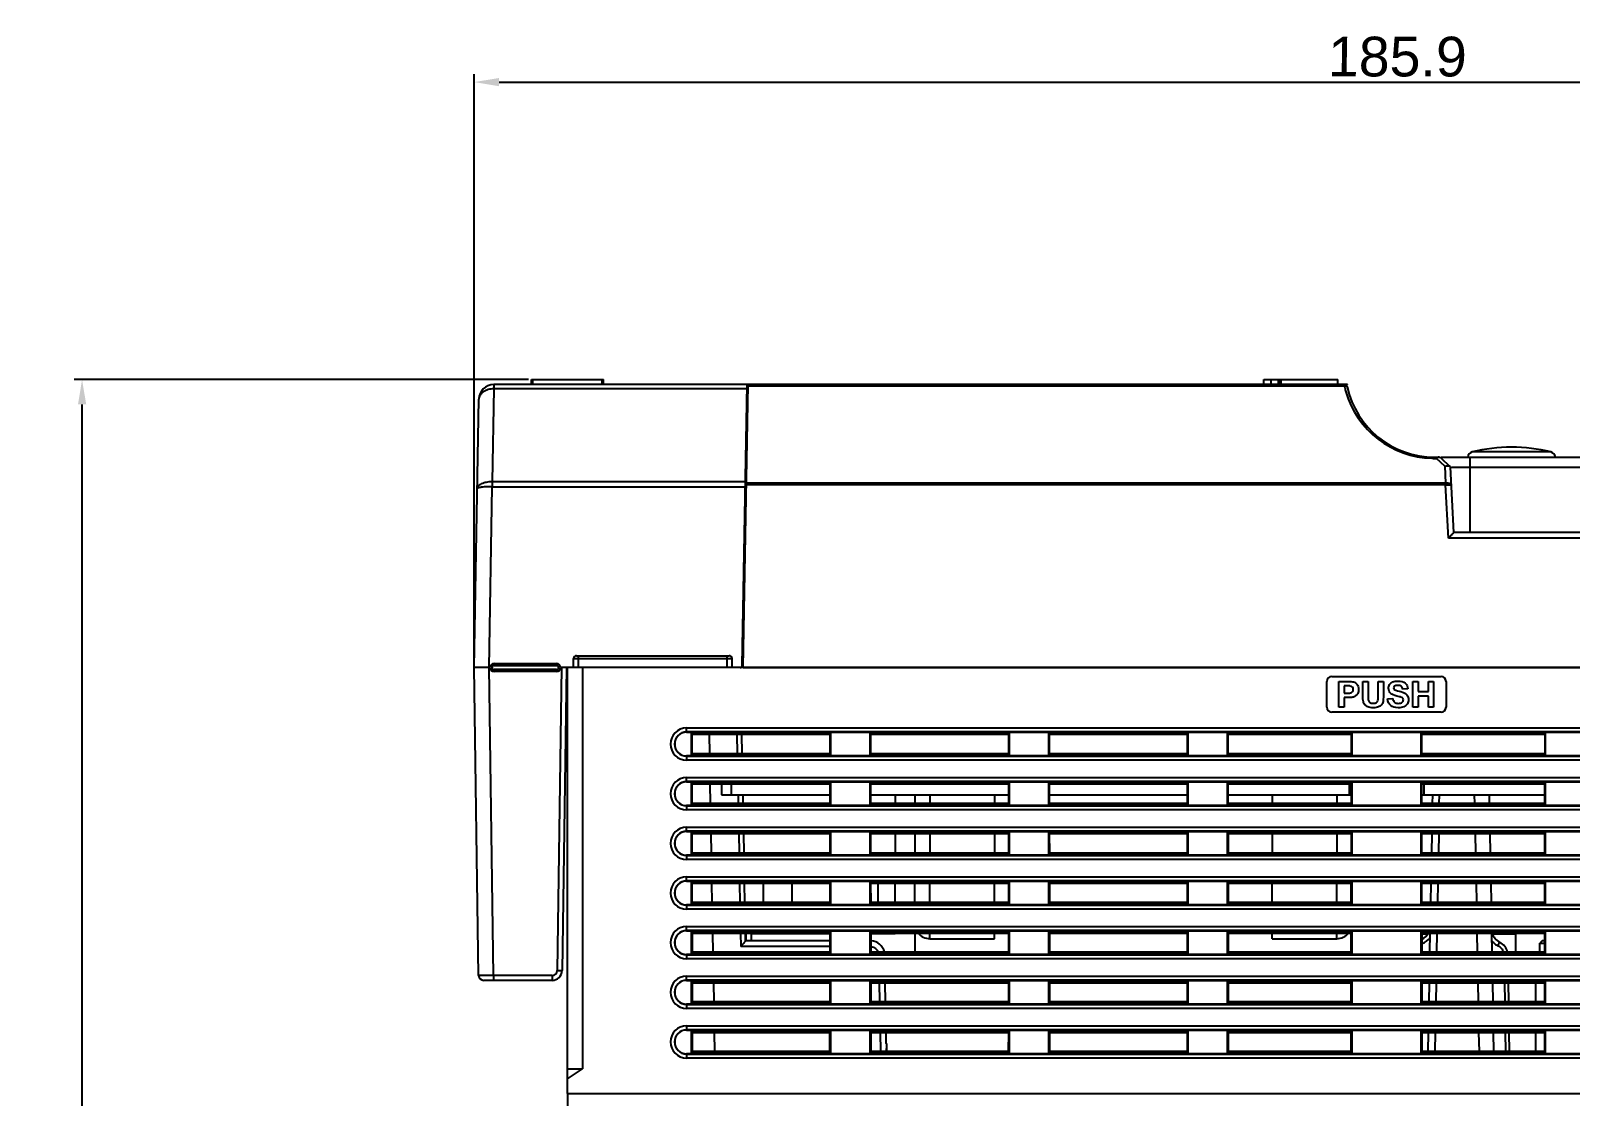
# Model space of a CAD drawing. Header units: millimetres. Extents: x 509 to 5579, y -1329 to 587.
# Drawn here: x 2182.7 to 2337.7, y -1101.2 to -993.9 of the extents above; entities that cross this region are included whole.
import ezdxf

# ---------------------------------------------------------------- set-up
doc = ezdxf.new("R2010")
doc.units = ezdxf.units.MM
doc.header["$PDMODE"] = 3
doc.header["$PDSIZE"] = 1
doc.layers.get('0').update_dxf_attribs({"linetype": 'CONTINUOUS'})
doc.layers.get('Defpoints').update_dxf_attribs({"linetype": 'CONTINUOUS'})
doc.layers.add('Dim', color=1, linetype='CONTINUOUS')
doc.styles.add('OMI-1', font='arial.ttf', dxfattribs={"oblique": 1})
doc.dimstyles.new('1', dxfattribs={"dimtxt": 4, "dimasz": 2.5, "dimexe": 0.8, "dimexo": 0.3, "dimgap": 0.5, "dimtad": 1, "dimtoh": 1, "dimdec": 1, "dimzin": 0, "dimdsep": 46, "dimtxsty": 'OMI-1', "dimcen": 0, "dimclrd": 256, "dimclre": 256, "dimclrt": 256, "dimadec": 0, "dimazin": 0, "dimtfac": 0.8, "dimtdec": 1, "dimtix": 1, "dimtmove": 0, "dimatfit": 3, "dimfxl": 1, "dimtolj": 1, "dimtzin": 0, "dimarcsym": 0})

# ---------------------------------------------------------------- blocks, each defined once
blk = doc.blocks.new('*D4324')
at = {"layer": 'Defpoints', "color": 0}
for p in [(2413.27, -999.07), (2227.34, -1058.04), (2413.27, -1061.28)]:
    blk.add_point(p, dxfattribs=at)
at = {"layer": 'Dim', "lineweight": -2}
for p, q in [((2227.34, -1057.74), (2227.34, -998.27)), ((2413.27, -1060.98), (2413.27, -998.27)), ((2229.84, -999.07), (2410.77, -999.07))]:
    blk.add_line(p, q, dxfattribs=at)
at = {"layer": 'Dim'}
for points in [[(2229.84, -998.66), (2229.84, -999.49), (2227.34, -999.07)], [(2410.77, -999.49), (2410.77, -998.66), (2413.27, -999.07)]]:
    blk.add_solid(points, dxfattribs=at)
at = {"layer": 'Dim', "insert": (2320.3, -996.53), "char_height": 4, "attachment_point": 5, "style": 'OMI-1'}
blk.add_mtext('\\A1;185.9', dxfattribs=at)
blk = doc.blocks.new('*D4325')
at = {"layer": 'Defpoints', "color": 0}
for p in [(2187.84, -1029.04), (2233.12, -1029.04), (2191.83, -1189.64)]:
    blk.add_point(p, dxfattribs=at)
at = {"layer": 'Dim', "lineweight": -2}
for p, q in [((2232.82, -1029.04), (2187.04, -1029.04)), ((2187.84, -1187.14), (2187.84, -1031.54)), ((2191.53, -1189.64), (2187.04, -1189.64))]:
    blk.add_line(p, q, dxfattribs=at)
at = {"layer": 'Dim'}
for points in [[(2188.26, -1031.54), (2187.43, -1031.54), (2187.84, -1029.04)], [(2187.43, -1187.14), (2188.26, -1187.14), (2187.84, -1189.64)]]:
    blk.add_solid(points, dxfattribs=at)
at = {"layer": 'Dim', "insert": (2185.3, -1109.34), "char_height": 4, "attachment_point": 5, "rotation": 90, "style": 'OMI-1'}
blk.add_mtext('\\A1;160.6', dxfattribs=at)

msp = doc.modelspace()

# ---------------------------------------------------------------- linework, layer by layer
at = {"color": 7, "linetype": 'Continuous'}
for p, q in [((2254.833, -1029.538), (2229.307, -1029.538)), ((2233.116, -1029.538), (2233.124, -1029.038)), ((2233.124, -1029.038), (2240.351, -1029.038)), ((2233.235, -1029.538), (2233.244, -1029.038)), ((2240.235, -1029.538), (2240.226, -1029.038)), ((2240.359, -1029.538), (2240.351, -1029.038)), ((2254.324, -1029.538), (2254.324, -1029.488)), ((2254.324, -1029.488), (2315.324, -1029.488)), ((2254.339, -1057.841), (2254.833, -1029.538)), ((2254.435, -1058.038), (2254.933, -1029.538)), ((2254.833, -1029.538), (2254.933, -1029.538)), ((2254.933, -1029.538), (2314.991, -1029.538)), ((2306.892, -1029.488), (2306.892, -1029.038)), ((2306.892, -1029.038), (2314.34, -1029.038)), ((2307.63, -1029.488), (2307.63, -1029.038)), ((2308.369, -1029.488), (2308.369, -1029.038)), ((2308.486, -1029.488), (2308.486, -1029.038)), ((2308.621, -1029.488), (2308.621, -1029.038)), ((2311.824, -1029.538), (2311.824, -1029.488)), ((2314.34, -1029.488), (2314.34, -1029.038)), ((2314.991, -1029.538), (2314.991, -1029.666)), ((2314.991, -1029.538), (2315.324, -1029.538)), ((2315.324, -1029.538), (2315.324, -1029.488)), ((2227.335, -1058.038), (2227.807, -1031.011)), ((2229.31, -1029.964), (2229.147, -1039.303)), ((2254.825, -1029.964), (2229.31, -1029.964)), ((2254.93, -1029.666), (2314.991, -1029.666)), ((2254.832, -1035.302), (2254.732, -1035.302)), ((2254.833, -1035.238), (2254.733, -1035.238)), ((2324.073, -1036.838), (2324.073, -1036.966)), ((2324.073, -1036.838), (2324.637, -1036.838)), ((2324.073, -1036.966), (2324.263, -1036.966)), ((2325.103, -1037.763), (2324.263, -1036.966)), ((2324.637, -1036.838), (2325.689, -1037.836)), ((2327.635, -1036.838), (2327.635, -1044.438)), ((2335.799, -1036.323), (2327.871, -1036.323)), ((2325.103, -1037.763), (2325.192, -1039.467)), ((2326.035, -1044.438), (2325.689, -1037.836)), ((2228.834, -1058.038), (2229.152, -1039.824)), ((2229.147, -1039.303), (2254.662, -1039.303)), ((2229.147, -1039.303), (2229.152, -1039.824)), ((2229.152, -1039.824), (2254.653, -1039.824)), ((2254.75, -1039.993), (2254.653, -1039.993)), ((2325.184, -1039.624), (2254.757, -1039.624)), ((2325.192, -1039.467), (2254.759, -1039.467)), ((2325.466, -1045.006), (2325.184, -1039.624)), ((2254.722, -1041.609), (2254.622, -1041.609)), ((2237.335, -1058.038), (2237.351, -1057.132)), ((2237.351, -1057.132), (2253.319, -1057.132)), ((2237.651, -1056.838), (2253.019, -1056.838)), ((2237.835, -1058.038), (2237.835, -1056.838)), ((2252.835, -1058.038), (2252.835, -1056.838)), ((2253.335, -1058.038), (2253.319, -1057.132)), ((2227.789, -1089.046), (2227.335, -1058.038)), ((2228.935, -1058.038), (2228.834, -1058.038)), ((2229.289, -1089.046), (2228.835, -1058.038)), ((2229.335, -1057.838), (2229.335, -1057.638)), ((2229.335, -1057.638), (2235.635, -1057.638)), ((2229.335, -1057.838), (2235.635, -1057.838)), ((2229.335, -1058.238), (2229.335, -1058.438)), ((2235.635, -1058.238), (2229.335, -1058.238)), ((2235.635, -1058.438), (2229.335, -1058.438)), ((2235.635, -1057.838), (2235.635, -1057.638)), ((2235.635, -1058.238), (2235.635, -1058.438)), ((2236.135, -1058.038), (2235.69, -1088.555)), ((2254.139, -1058.038), (2236.035, -1058.038)), ((2236.635, -1058.038), (2236.19, -1088.555)), ((2236.735, -1100.938), (2236.735, -1058.038)), ((2238.235, -1058.038), (2238.235, -1098.438)), ((2313.735, -1058.938), (2324.735, -1058.938)), ((2313.235, -1062.038), (2313.235, -1059.438)), ((2314.435, -1062.038), (2314.435, -1059.438)), ((2314.435, -1059.438), (2315.278, -1059.438)), ((2314.96, -1059.877), (2314.96, -1060.615)), ((2315.214, -1059.877), (2314.96, -1059.877)), ((2314.96, -1060.615), (2315.247, -1060.615)), ((2316.854, -1060.824), (2316.854, -1059.438)), ((2316.854, -1059.438), (2317.379, -1059.438)), ((2317.379, -1059.438), (2317.379, -1060.846)), ((2318.403, -1060.876), (2318.403, -1059.438)), ((2318.403, -1059.438), (2318.927, -1059.438)), ((2318.927, -1059.438), (2318.927, -1060.803)), ((2321.387, -1060.181), (2320.862, -1060.204)), ((2321.905, -1062.038), (2321.905, -1059.438)), ((2321.905, -1059.438), (2322.43, -1059.438)), ((2322.43, -1059.438), (2322.43, -1060.461)), ((2322.43, -1060.461), (2323.459, -1060.461)), ((2323.459, -1060.461), (2323.459, -1059.438)), ((2323.459, -1059.438), (2323.984, -1059.438)), ((2323.984, -1059.438), (2323.984, -1062.038)), ((2325.235, -1059.438), (2325.235, -1062.038)), ((2314.96, -1062.038), (2314.435, -1062.038)), ((2314.96, -1061.057), (2314.96, -1062.038)), ((2315.302, -1061.057), (2314.96, -1061.057)), ((2319.348, -1061.192), (2319.859, -1061.142)), ((2322.43, -1062.038), (2321.905, -1062.038)), ((2322.43, -1060.901), (2322.43, -1062.038)), ((2323.459, -1060.901), (2322.43, -1060.901)), ((2323.459, -1062.038), (2323.459, -1060.901)), ((2323.984, -1062.038), (2323.459, -1062.038)), ((2324.735, -1062.538), (2313.735, -1062.538)), ((2248.735, -1064.538), (2248.735, -1064.116)), ((2249.235, -1066.788), (2249.235, -1064.688)), ((2249.297, -1064.749), (2249.235, -1064.688)), ((2249.235, -1064.688), (2263.235, -1064.688)), ((2249.299, -1066.724), (2249.297, -1064.749)), ((2249.297, -1064.749), (2263.173, -1064.749)), ((2251.064, -1066.724), (2251.029, -1064.749)), ((2253.811, -1064.749), (2253.846, -1066.724)), ((2254.346, -1066.724), (2254.311, -1064.749)), ((2263.173, -1064.749), (2263.172, -1066.724)), ((2263.173, -1064.749), (2263.235, -1064.688)), ((2263.235, -1064.688), (2263.235, -1066.788)), ((2267.235, -1066.788), (2267.235, -1064.688)), ((2267.297, -1064.749), (2267.235, -1064.688)), ((2267.235, -1064.688), (2281.235, -1064.688)), ((2267.299, -1066.724), (2267.297, -1064.749)), ((2267.297, -1064.749), (2281.173, -1064.749)), ((2281.173, -1064.749), (2281.172, -1066.724)), ((2281.173, -1064.749), (2281.235, -1064.688)), ((2281.235, -1064.688), (2281.235, -1066.788)), ((2285.235, -1066.788), (2285.235, -1064.688)), ((2285.297, -1064.749), (2285.235, -1064.688)), ((2285.235, -1064.688), (2299.235, -1064.688)), ((2285.299, -1066.724), (2285.297, -1064.749)), ((2285.297, -1064.749), (2299.173, -1064.749)), ((2299.173, -1064.749), (2299.172, -1066.724)), ((2299.173, -1064.749), (2299.235, -1064.688)), ((2299.235, -1064.688), (2299.235, -1066.788)), ((2303.235, -1066.788), (2303.235, -1064.688)), ((2303.297, -1064.749), (2303.235, -1064.688)), ((2303.235, -1064.688), (2315.735, -1064.688)), ((2303.299, -1066.724), (2303.297, -1064.749)), ((2303.297, -1064.749), (2315.673, -1064.749)), ((2315.673, -1064.749), (2315.672, -1066.724)), ((2315.673, -1064.749), (2315.735, -1064.688)), ((2315.735, -1064.688), (2315.735, -1066.788)), ((2322.735, -1066.788), (2322.735, -1064.688)), ((2322.735, -1064.688), (2335.235, -1064.688)), ((2322.797, -1064.749), (2322.735, -1064.688)), ((2322.799, -1066.724), (2322.797, -1064.749)), ((2322.797, -1064.749), (2335.173, -1064.749)), ((2335.173, -1064.749), (2335.172, -1066.724)), ((2335.173, -1064.749), (2335.235, -1064.688)), ((2335.235, -1064.688), (2335.235, -1066.788)), ((2249.299, -1066.724), (2249.235, -1066.788)), ((2263.235, -1066.788), (2249.235, -1066.788)), ((2263.172, -1066.724), (2249.299, -1066.724)), ((2263.172, -1066.724), (2263.235, -1066.788)), ((2267.299, -1066.724), (2267.235, -1066.788)), ((2281.235, -1066.788), (2267.235, -1066.788)), ((2281.172, -1066.724), (2267.299, -1066.724)), ((2281.172, -1066.724), (2281.235, -1066.788)), ((2285.299, -1066.724), (2285.235, -1066.788)), ((2299.235, -1066.788), (2285.235, -1066.788)), ((2299.172, -1066.724), (2285.299, -1066.724)), ((2299.172, -1066.724), (2299.235, -1066.788)), ((2303.299, -1066.724), (2303.235, -1066.788)), ((2315.735, -1066.788), (2303.235, -1066.788)), ((2315.672, -1066.724), (2303.299, -1066.724)), ((2315.672, -1066.724), (2315.735, -1066.788)), ((2322.799, -1066.724), (2322.735, -1066.788)), ((2335.235, -1066.788), (2322.735, -1066.788)), ((2335.172, -1066.724), (2322.799, -1066.724)), ((2335.172, -1066.724), (2335.235, -1066.788)), ((2248.735, -1066.938), (2248.735, -1067.359)), ((2248.735, -1069.538), (2248.735, -1069.116)), ((2249.235, -1071.788), (2249.235, -1069.688)), ((2249.301, -1069.754), (2249.235, -1069.688)), ((2249.235, -1069.688), (2263.235, -1069.688)), ((2249.303, -1071.72), (2249.301, -1069.754)), ((2249.301, -1069.754), (2263.169, -1069.754)), ((2251.151, -1071.72), (2251.117, -1069.754)), ((2252.235, -1069.754), (2252.235, -1070.838)), ((2253.235, -1069.754), (2253.235, -1070.838)), ((2263.169, -1069.754), (2263.167, -1071.72)), ((2263.169, -1069.754), (2263.235, -1069.688)), ((2263.235, -1069.688), (2263.235, -1071.788)), ((2267.235, -1071.788), (2267.235, -1069.688)), ((2267.301, -1069.754), (2267.235, -1069.688)), ((2267.235, -1069.688), (2281.235, -1069.688)), ((2267.303, -1071.72), (2267.301, -1069.754)), ((2267.301, -1069.754), (2281.169, -1069.754)), ((2281.169, -1069.754), (2281.167, -1071.72)), ((2281.169, -1069.754), (2281.235, -1069.688)), ((2281.235, -1069.688), (2281.235, -1071.788)), ((2285.235, -1071.788), (2285.235, -1069.688)), ((2285.301, -1069.754), (2285.235, -1069.688)), ((2285.235, -1069.688), (2299.235, -1069.688)), ((2285.303, -1071.72), (2285.301, -1069.754)), ((2285.301, -1069.754), (2299.169, -1069.754)), ((2299.169, -1069.754), (2299.167, -1071.72)), ((2299.169, -1069.754), (2299.235, -1069.688)), ((2299.235, -1069.688), (2299.235, -1071.788)), ((2303.235, -1071.788), (2303.235, -1069.688)), ((2303.301, -1069.754), (2303.235, -1069.688)), ((2303.235, -1069.688), (2315.735, -1069.688)), ((2303.303, -1071.72), (2303.301, -1069.754)), ((2303.301, -1069.754), (2315.669, -1069.754)), ((2315.485, -1069.754), (2315.485, -1070.838)), ((2315.669, -1069.754), (2315.667, -1071.72)), ((2315.669, -1069.754), (2315.735, -1069.688)), ((2315.735, -1069.688), (2315.735, -1071.788)), ((2322.735, -1071.788), (2322.735, -1069.688)), ((2322.735, -1069.688), (2335.235, -1069.688)), ((2322.801, -1069.754), (2322.735, -1069.688)), ((2322.803, -1071.72), (2322.801, -1069.754)), ((2322.801, -1069.754), (2335.169, -1069.754)), ((2322.985, -1069.754), (2322.985, -1070.838)), ((2335.169, -1069.754), (2335.167, -1071.72)), ((2335.169, -1069.754), (2335.235, -1069.688)), ((2335.235, -1069.688), (2335.235, -1071.788)), ((2252.235, -1070.838), (2263.168, -1070.838)), ((2253.918, -1070.838), (2253.933, -1071.72)), ((2254.433, -1071.72), (2254.417, -1070.838)), ((2267.302, -1070.838), (2281.168, -1070.838)), ((2269.735, -1070.838), (2269.735, -1071.72)), ((2271.735, -1070.838), (2271.735, -1071.72)), ((2273.235, -1070.838), (2273.235, -1071.72)), ((2279.735, -1070.838), (2279.735, -1071.72)), ((2285.302, -1070.838), (2299.168, -1070.838)), ((2303.302, -1070.838), (2315.668, -1070.838)), ((2307.735, -1070.838), (2307.735, -1071.72)), ((2314.235, -1070.838), (2314.235, -1071.72)), ((2322.802, -1070.838), (2335.168, -1070.838)), ((2323.876, -1071.72), (2323.892, -1070.838)), ((2324.551, -1071.72), (2324.567, -1070.838)), ((2328.119, -1071.72), (2328.103, -1070.838)), ((2329.579, -1070.838), (2329.594, -1071.72)), ((2248.735, -1071.938), (2248.735, -1072.359)), ((2249.303, -1071.72), (2249.235, -1071.788)), ((2263.235, -1071.788), (2249.235, -1071.788)), ((2263.167, -1071.72), (2249.303, -1071.72)), ((2263.167, -1071.72), (2263.235, -1071.788)), ((2267.303, -1071.72), (2267.235, -1071.788)), ((2281.235, -1071.788), (2267.235, -1071.788)), ((2281.167, -1071.72), (2267.303, -1071.72)), ((2281.167, -1071.72), (2281.235, -1071.788)), ((2285.303, -1071.72), (2285.235, -1071.788)), ((2299.235, -1071.788), (2285.235, -1071.788)), ((2299.167, -1071.72), (2285.303, -1071.72)), ((2299.167, -1071.72), (2299.235, -1071.788)), ((2303.303, -1071.72), (2303.235, -1071.788)), ((2315.735, -1071.788), (2303.235, -1071.788)), ((2315.667, -1071.72), (2303.303, -1071.72)), ((2315.667, -1071.72), (2315.735, -1071.788)), ((2322.803, -1071.72), (2322.735, -1071.788)), ((2335.235, -1071.788), (2322.735, -1071.788)), ((2335.167, -1071.72), (2322.803, -1071.72)), ((2335.167, -1071.72), (2335.235, -1071.788)), ((2248.735, -1074.538), (2248.735, -1074.116)), ((2249.235, -1076.788), (2249.235, -1074.688)), ((2249.306, -1074.758), (2249.235, -1074.688)), ((2249.235, -1074.688), (2263.235, -1074.688)), ((2249.308, -1076.715), (2249.306, -1074.758)), ((2249.306, -1074.758), (2263.164, -1074.758)), ((2251.238, -1076.715), (2251.204, -1074.758)), ((2253.986, -1074.758), (2254.02, -1076.715)), ((2254.52, -1076.715), (2254.486, -1074.758)), ((2263.164, -1074.758), (2263.163, -1076.715)), ((2263.164, -1074.758), (2263.235, -1074.688)), ((2263.235, -1074.688), (2263.235, -1076.788)), ((2267.235, -1076.788), (2267.235, -1074.688)), ((2267.306, -1074.758), (2267.235, -1074.688)), ((2267.235, -1074.688), (2281.235, -1074.688)), ((2267.308, -1076.715), (2267.306, -1074.758)), ((2267.306, -1074.758), (2281.164, -1074.758)), ((2269.735, -1074.758), (2269.735, -1076.715)), ((2271.735, -1074.758), (2271.735, -1076.715)), ((2273.235, -1074.758), (2273.235, -1076.715)), ((2279.735, -1074.758), (2279.735, -1076.715)), ((2281.164, -1074.758), (2281.163, -1076.715)), ((2281.164, -1074.758), (2281.235, -1074.688)), ((2281.235, -1074.688), (2281.235, -1076.788)), ((2285.235, -1076.788), (2285.235, -1074.688)), ((2285.306, -1074.758), (2285.235, -1074.688)), ((2285.235, -1074.688), (2299.235, -1074.688)), ((2285.308, -1076.715), (2285.306, -1074.758)), ((2285.306, -1074.758), (2299.164, -1074.758)), ((2299.164, -1074.758), (2299.163, -1076.715)), ((2299.164, -1074.758), (2299.235, -1074.688)), ((2299.235, -1074.688), (2299.235, -1076.788)), ((2303.235, -1076.788), (2303.235, -1074.688)), ((2303.306, -1074.758), (2303.235, -1074.688)), ((2303.235, -1074.688), (2315.735, -1074.688)), ((2303.308, -1076.715), (2303.306, -1074.758)), ((2303.306, -1074.758), (2315.664, -1074.758)), ((2307.735, -1074.758), (2307.735, -1076.715)), ((2314.235, -1074.758), (2314.235, -1076.715)), ((2315.664, -1074.758), (2315.663, -1076.715)), ((2315.664, -1074.758), (2315.735, -1074.688)), ((2315.735, -1074.688), (2315.735, -1076.788)), ((2322.735, -1076.788), (2322.735, -1074.688)), ((2322.735, -1074.688), (2335.235, -1074.688)), ((2322.806, -1074.758), (2322.735, -1074.688)), ((2322.808, -1076.715), (2322.806, -1074.758)), ((2322.806, -1074.758), (2335.164, -1074.758)), ((2323.789, -1076.715), (2323.823, -1074.758)), ((2324.498, -1074.758), (2324.464, -1076.715)), ((2328.172, -1074.758), (2328.206, -1076.715)), ((2329.647, -1074.758), (2329.681, -1076.715)), ((2335.164, -1074.758), (2335.163, -1076.715)), ((2335.164, -1074.758), (2335.235, -1074.688)), ((2335.235, -1074.688), (2335.235, -1076.788)), ((2248.735, -1076.938), (2248.735, -1077.359)), ((2249.308, -1076.715), (2249.235, -1076.788)), ((2263.235, -1076.788), (2249.235, -1076.788)), ((2263.163, -1076.715), (2249.308, -1076.715)), ((2263.163, -1076.715), (2263.235, -1076.788)), ((2267.308, -1076.715), (2267.235, -1076.788)), ((2281.235, -1076.788), (2267.235, -1076.788)), ((2281.163, -1076.715), (2267.308, -1076.715)), ((2281.163, -1076.715), (2281.235, -1076.788)), ((2285.308, -1076.715), (2285.235, -1076.788)), ((2299.235, -1076.788), (2285.235, -1076.788)), ((2299.163, -1076.715), (2285.308, -1076.715)), ((2299.163, -1076.715), (2299.235, -1076.788)), ((2303.308, -1076.715), (2303.235, -1076.788)), ((2315.735, -1076.788), (2303.235, -1076.788)), ((2315.663, -1076.715), (2303.308, -1076.715)), ((2315.663, -1076.715), (2315.735, -1076.788)), ((2322.808, -1076.715), (2322.735, -1076.788)), ((2335.235, -1076.788), (2322.735, -1076.788)), ((2335.163, -1076.715), (2322.808, -1076.715)), ((2335.163, -1076.715), (2335.235, -1076.788)), ((2248.735, -1079.538), (2248.735, -1079.116)), ((2249.235, -1081.788), (2249.235, -1079.688)), ((2249.31, -1079.763), (2249.235, -1079.688)), ((2249.235, -1079.688), (2263.235, -1079.688)), ((2249.312, -1081.71), (2249.31, -1079.763)), ((2249.31, -1079.763), (2263.16, -1079.763)), ((2251.325, -1081.71), (2251.291, -1079.763)), ((2254.073, -1079.763), (2254.107, -1081.71)), ((2254.607, -1081.71), (2254.573, -1079.763)), ((2256.462, -1079.763), (2256.462, -1081.71)), ((2259.348, -1079.763), (2259.348, -1081.71)), ((2263.16, -1079.763), (2263.158, -1081.71)), ((2263.16, -1079.763), (2263.235, -1079.688)), ((2263.235, -1079.688), (2263.235, -1081.788)), ((2267.235, -1081.788), (2267.235, -1079.688)), ((2267.31, -1079.763), (2267.235, -1079.688)), ((2267.235, -1079.688), (2281.235, -1079.688)), ((2267.312, -1081.71), (2267.31, -1079.763)), ((2267.31, -1079.763), (2281.16, -1079.763)), ((2268.009, -1079.763), (2268.009, -1081.71)), ((2269.735, -1081.71), (2269.735, -1079.763)), ((2271.735, -1081.71), (2271.735, -1079.763)), ((2273.235, -1081.71), (2273.235, -1079.763)), ((2279.735, -1081.71), (2279.735, -1079.763)), ((2281.16, -1079.763), (2281.158, -1081.71)), ((2281.16, -1079.763), (2281.235, -1079.688)), ((2281.235, -1079.688), (2281.235, -1081.788)), ((2285.235, -1081.788), (2285.235, -1079.688)), ((2285.31, -1079.763), (2285.235, -1079.688)), ((2285.235, -1079.688), (2299.235, -1079.688)), ((2285.312, -1081.71), (2285.31, -1079.763)), ((2285.31, -1079.763), (2299.16, -1079.763)), ((2299.16, -1079.763), (2299.158, -1081.71)), ((2299.16, -1079.763), (2299.235, -1079.688)), ((2299.235, -1079.688), (2299.235, -1081.788)), ((2303.235, -1081.788), (2303.235, -1079.688)), ((2303.31, -1079.763), (2303.235, -1079.688)), ((2303.235, -1079.688), (2315.735, -1079.688)), ((2303.312, -1081.71), (2303.31, -1079.763)), ((2303.31, -1079.763), (2315.66, -1079.763)), ((2307.735, -1081.71), (2307.735, -1079.763)), ((2314.235, -1081.71), (2314.235, -1079.763)), ((2315.66, -1079.763), (2315.658, -1081.71)), ((2315.66, -1079.763), (2315.735, -1079.688)), ((2315.735, -1079.688), (2315.735, -1081.788)), ((2322.735, -1081.788), (2322.735, -1079.688)), ((2322.735, -1079.688), (2335.235, -1079.688)), ((2322.81, -1079.763), (2322.735, -1079.688)), ((2322.812, -1081.71), (2322.81, -1079.763)), ((2322.81, -1079.763), (2335.16, -1079.763)), ((2323.702, -1081.71), (2323.736, -1079.763)), ((2324.411, -1079.763), (2324.377, -1081.71)), ((2328.259, -1079.763), (2328.293, -1081.71)), ((2329.734, -1079.763), (2329.768, -1081.71)), ((2335.16, -1079.763), (2335.158, -1081.71)), ((2335.16, -1079.763), (2335.235, -1079.688)), ((2335.235, -1079.688), (2335.235, -1081.788)), ((2248.735, -1081.938), (2248.735, -1082.359)), ((2249.312, -1081.71), (2249.235, -1081.788)), ((2263.235, -1081.788), (2249.235, -1081.788)), ((2263.158, -1081.71), (2249.312, -1081.71)), ((2263.158, -1081.71), (2263.235, -1081.788)), ((2267.312, -1081.71), (2267.235, -1081.788)), ((2281.235, -1081.788), (2267.235, -1081.788)), ((2281.158, -1081.71), (2267.312, -1081.71)), ((2281.158, -1081.71), (2281.235, -1081.788)), ((2285.312, -1081.71), (2285.235, -1081.788)), ((2299.235, -1081.788), (2285.235, -1081.788)), ((2299.158, -1081.71), (2285.312, -1081.71)), ((2299.158, -1081.71), (2299.235, -1081.788)), ((2303.312, -1081.71), (2303.235, -1081.788)), ((2315.735, -1081.788), (2303.235, -1081.788)), ((2315.658, -1081.71), (2303.312, -1081.71)), ((2315.658, -1081.71), (2315.735, -1081.788)), ((2322.812, -1081.71), (2322.735, -1081.788)), ((2335.235, -1081.788), (2322.735, -1081.788)), ((2335.158, -1081.71), (2322.812, -1081.71)), ((2335.158, -1081.71), (2335.235, -1081.788)), ((2248.735, -1084.538), (2248.735, -1084.116)), ((2249.235, -1086.788), (2249.235, -1084.688)), ((2249.315, -1084.768), (2249.235, -1084.688)), ((2249.235, -1084.688), (2263.235, -1084.688)), ((2249.317, -1086.706), (2249.315, -1084.768)), ((2249.315, -1084.768), (2263.155, -1084.768)), ((2251.413, -1086.706), (2251.379, -1084.768)), ((2254.161, -1084.768), (2254.184, -1086.127)), ((2254.674, -1085.544), (2254.661, -1084.768)), ((2254.735, -1085.544), (2254.735, -1084.768)), ((2255.235, -1084.838), (2255.235, -1085.538)), ((2263.155, -1084.838), (2255.235, -1084.838)), ((2255.91, -1084.768), (2255.91, -1084.838)), ((2263.155, -1084.768), (2263.153, -1086.706)), ((2263.155, -1084.768), (2263.235, -1084.688)), ((2263.235, -1084.688), (2263.235, -1086.788)), ((2267.235, -1086.788), (2267.235, -1084.688)), ((2267.315, -1084.768), (2267.235, -1084.688)), ((2267.235, -1084.688), (2281.235, -1084.688)), ((2267.317, -1086.706), (2267.315, -1084.768)), ((2267.315, -1084.768), (2281.155, -1084.768)), ((2269.735, -1084.838), (2267.315, -1084.838)), ((2268.56, -1084.768), (2268.56, -1084.838)), ((2269.735, -1084.838), (2269.735, -1084.768)), ((2271.735, -1084.768), (2271.735, -1086.706)), ((2273.235, -1085.338), (2273.235, -1084.768)), ((2273.235, -1085.338), (2279.735, -1085.338)), ((2279.735, -1085.337), (2279.735, -1084.768)), ((2281.155, -1084.768), (2281.153, -1086.706)), ((2281.155, -1084.768), (2281.235, -1084.688)), ((2281.235, -1084.688), (2281.235, -1086.788)), ((2285.235, -1086.788), (2285.235, -1084.688)), ((2285.315, -1084.768), (2285.235, -1084.688)), ((2285.235, -1084.688), (2299.235, -1084.688)), ((2285.317, -1086.706), (2285.315, -1084.768)), ((2285.315, -1084.768), (2299.155, -1084.768)), ((2299.155, -1084.768), (2299.153, -1086.706)), ((2299.155, -1084.768), (2299.235, -1084.688)), ((2299.235, -1084.688), (2299.235, -1086.788)), ((2303.235, -1086.788), (2303.235, -1084.688)), ((2303.315, -1084.768), (2303.235, -1084.688)), ((2303.235, -1084.688), (2315.735, -1084.688)), ((2303.317, -1086.706), (2303.315, -1084.768)), ((2303.315, -1084.768), (2315.655, -1084.768)), ((2307.735, -1085.337), (2307.735, -1084.768)), ((2307.735, -1085.338), (2314.235, -1085.338)), ((2314.235, -1085.338), (2314.235, -1084.768)), ((2315.655, -1084.768), (2315.653, -1086.706)), ((2315.655, -1084.768), (2315.735, -1084.688)), ((2315.735, -1084.688), (2315.735, -1086.788)), ((2322.735, -1086.788), (2322.735, -1084.688)), ((2322.735, -1084.688), (2335.235, -1084.688)), ((2322.815, -1084.768), (2322.735, -1084.688)), ((2322.817, -1086.706), (2322.815, -1084.768)), ((2322.815, -1084.768), (2335.155, -1084.768)), ((2322.815, -1084.838), (2323.428, -1084.838)), ((2323.615, -1086.706), (2323.649, -1084.768)), ((2324.324, -1084.768), (2324.29, -1086.706)), ((2328.347, -1084.768), (2328.38, -1086.706)), ((2329.822, -1084.768), (2329.856, -1086.706)), ((2329.896, -1084.838), (2332.235, -1084.838)), ((2332.235, -1084.838), (2332.235, -1086.706)), ((2335.155, -1084.768), (2335.153, -1086.706)), ((2335.155, -1084.768), (2335.235, -1084.688)), ((2335.235, -1084.688), (2335.235, -1086.788)), ((2248.735, -1086.938), (2248.735, -1087.359)), ((2249.317, -1086.706), (2249.235, -1086.788)), ((2263.235, -1086.788), (2249.235, -1086.788)), ((2263.153, -1086.706), (2249.317, -1086.706)), ((2263.154, -1086.127), (2254.184, -1086.127)), ((2254.674, -1085.538), (2263.154, -1085.538)), ((2263.153, -1086.706), (2263.235, -1086.788)), ((2267.317, -1086.706), (2267.235, -1086.788)), ((2281.235, -1086.788), (2267.235, -1086.788)), ((2281.153, -1086.706), (2267.317, -1086.706)), ((2281.153, -1086.706), (2281.235, -1086.788)), ((2285.317, -1086.706), (2285.235, -1086.788)), ((2299.235, -1086.788), (2285.235, -1086.788)), ((2299.153, -1086.706), (2285.317, -1086.706)), ((2299.153, -1086.706), (2299.235, -1086.788)), ((2303.317, -1086.706), (2303.235, -1086.788)), ((2315.735, -1086.788), (2303.235, -1086.788)), ((2315.653, -1086.706), (2303.317, -1086.706)), ((2315.653, -1086.706), (2315.735, -1086.788)), ((2322.817, -1086.706), (2322.735, -1086.788)), ((2335.235, -1086.788), (2322.735, -1086.788)), ((2335.153, -1086.706), (2322.817, -1086.706)), ((2334.935, -1085.538), (2334.685, -1085.788)), ((2334.685, -1085.788), (2335.154, -1085.788)), ((2334.685, -1086.706), (2334.685, -1085.788)), ((2334.935, -1085.538), (2335.154, -1085.538)), ((2335.153, -1086.706), (2335.235, -1086.788)), ((2235.19, -1089.538), (2228.289, -1089.538)), ((2229.289, -1089.046), (2229.289, -1089.538)), ((2235.19, -1089.046), (2229.289, -1089.046)), ((2235.19, -1089.046), (2235.19, -1089.538)), ((2248.735, -1089.538), (2248.735, -1089.116)), ((2249.235, -1091.788), (2249.235, -1089.688)), ((2249.32, -1089.772), (2249.235, -1089.688)), ((2249.235, -1089.688), (2263.235, -1089.688)), ((2249.321, -1091.701), (2249.32, -1089.772)), ((2249.32, -1089.772), (2263.151, -1089.772)), ((2251.5, -1091.701), (2251.466, -1089.772)), ((2263.151, -1089.772), (2263.149, -1091.701)), ((2263.151, -1089.772), (2263.235, -1089.688)), ((2263.235, -1089.688), (2263.235, -1091.788)), ((2267.235, -1091.788), (2267.235, -1089.688)), ((2267.32, -1089.772), (2267.235, -1089.688)), ((2267.235, -1089.688), (2281.235, -1089.688)), ((2267.321, -1091.701), (2267.32, -1089.772)), ((2267.32, -1089.772), (2281.151, -1089.772)), ((2268.148, -1089.772), (2268.182, -1091.701)), ((2268.782, -1091.701), (2268.748, -1089.772)), ((2281.151, -1089.772), (2281.149, -1091.701)), ((2281.151, -1089.772), (2281.235, -1089.688)), ((2281.235, -1089.688), (2281.235, -1091.788)), ((2285.235, -1091.788), (2285.235, -1089.688)), ((2285.32, -1089.772), (2285.235, -1089.688)), ((2285.235, -1089.688), (2299.235, -1089.688)), ((2285.321, -1091.701), (2285.32, -1089.772)), ((2285.32, -1089.772), (2299.151, -1089.772)), ((2299.151, -1089.772), (2299.149, -1091.701)), ((2299.151, -1089.772), (2299.235, -1089.688)), ((2299.235, -1089.688), (2299.235, -1091.788)), ((2303.235, -1091.788), (2303.235, -1089.688)), ((2303.235, -1089.688), (2315.735, -1089.688)), ((2303.32, -1089.772), (2303.235, -1089.688)), ((2303.321, -1091.701), (2303.32, -1089.772)), ((2303.32, -1089.772), (2315.651, -1089.772)), ((2315.651, -1089.772), (2315.649, -1091.701)), ((2315.651, -1089.772), (2315.735, -1089.688)), ((2315.735, -1089.688), (2315.735, -1091.788)), ((2322.735, -1091.788), (2322.735, -1089.688)), ((2322.735, -1089.688), (2335.235, -1089.688)), ((2322.82, -1089.772), (2322.735, -1089.688)), ((2322.821, -1091.701), (2322.82, -1089.772)), ((2322.82, -1089.772), (2335.151, -1089.772)), ((2323.528, -1091.701), (2323.561, -1089.772)), ((2324.236, -1089.772), (2324.203, -1091.701)), ((2328.434, -1089.772), (2328.468, -1091.701)), ((2329.909, -1089.772), (2329.943, -1091.701)), ((2331.118, -1089.772), (2331.152, -1091.701)), ((2331.552, -1091.701), (2331.518, -1089.772)), ((2334.235, -1089.772), (2334.235, -1091.701)), ((2335.151, -1089.772), (2335.149, -1091.701)), ((2335.151, -1089.772), (2335.235, -1089.688)), ((2335.235, -1089.688), (2335.235, -1091.788)), ((2248.735, -1091.938), (2248.735, -1092.359)), ((2249.321, -1091.701), (2249.235, -1091.788)), ((2263.235, -1091.788), (2249.235, -1091.788)), ((2263.149, -1091.701), (2249.321, -1091.701)), ((2263.149, -1091.701), (2263.235, -1091.788)), ((2267.321, -1091.701), (2267.235, -1091.788)), ((2281.235, -1091.788), (2267.235, -1091.788)), ((2281.149, -1091.701), (2267.321, -1091.701)), ((2281.149, -1091.701), (2281.235, -1091.788)), ((2285.321, -1091.701), (2285.235, -1091.788)), ((2299.235, -1091.788), (2285.235, -1091.788)), ((2299.149, -1091.701), (2285.321, -1091.701)), ((2299.149, -1091.701), (2299.235, -1091.788)), ((2303.321, -1091.701), (2303.235, -1091.788)), ((2315.735, -1091.788), (2303.235, -1091.788)), ((2315.649, -1091.701), (2303.321, -1091.701)), ((2315.649, -1091.701), (2315.735, -1091.788)), ((2322.821, -1091.701), (2322.735, -1091.788)), ((2335.235, -1091.788), (2322.735, -1091.788)), ((2335.149, -1091.701), (2322.821, -1091.701)), ((2335.149, -1091.701), (2335.235, -1091.788)), ((2248.735, -1094.116), (2248.735, -1094.516)), ((2249.235, -1096.788), (2249.235, -1094.688)), ((2249.324, -1094.777), (2249.235, -1094.688)), ((2249.235, -1094.688), (2263.235, -1094.688)), ((2263.146, -1094.777), (2263.235, -1094.688)), ((2263.235, -1094.688), (2263.235, -1096.788)), ((2267.235, -1096.788), (2267.235, -1094.688)), ((2267.324, -1094.777), (2267.235, -1094.688)), ((2267.235, -1094.688), (2281.235, -1094.688)), ((2281.146, -1094.777), (2281.235, -1094.688)), ((2281.235, -1094.688), (2281.235, -1096.788)), ((2285.235, -1096.788), (2285.235, -1094.688)), ((2285.324, -1094.777), (2285.235, -1094.688)), ((2285.235, -1094.688), (2299.235, -1094.688)), ((2299.146, -1094.777), (2299.235, -1094.688)), ((2299.235, -1094.688), (2299.235, -1096.788)), ((2303.235, -1096.788), (2303.235, -1094.688)), ((2303.324, -1094.777), (2303.235, -1094.688)), ((2303.235, -1094.688), (2315.735, -1094.688)), ((2315.646, -1094.777), (2315.735, -1094.688)), ((2315.735, -1094.688), (2315.735, -1096.788)), ((2322.735, -1096.788), (2322.735, -1094.688)), ((2322.735, -1094.688), (2335.235, -1094.688)), ((2322.824, -1094.777), (2322.735, -1094.688)), ((2335.146, -1094.777), (2335.235, -1094.688)), ((2335.235, -1094.688), (2335.235, -1096.788)), ((2249.326, -1096.697), (2249.324, -1094.777)), ((2249.324, -1094.777), (2263.146, -1094.777)), ((2251.587, -1096.697), (2251.554, -1094.777)), ((2263.146, -1094.777), (2263.144, -1096.697)), ((2267.326, -1096.697), (2267.324, -1094.777)), ((2267.324, -1094.777), (2281.146, -1094.777)), ((2268.235, -1094.777), (2268.269, -1096.697)), ((2268.855, -1095.895), (2268.835, -1094.777)), ((2281.146, -1094.777), (2281.144, -1096.697)), ((2285.326, -1096.697), (2285.324, -1094.777)), ((2285.324, -1094.777), (2299.146, -1094.777)), ((2299.146, -1094.777), (2299.144, -1096.697)), ((2303.326, -1096.697), (2303.324, -1094.777)), ((2303.324, -1094.777), (2315.646, -1094.777)), ((2315.646, -1094.777), (2315.644, -1096.697)), ((2322.826, -1096.697), (2322.824, -1094.777)), ((2322.824, -1094.777), (2335.146, -1094.777)), ((2323.44, -1096.697), (2323.474, -1094.777)), ((2324.149, -1094.777), (2324.116, -1096.697)), ((2328.521, -1094.777), (2328.555, -1096.697)), ((2329.996, -1094.777), (2330.03, -1096.697)), ((2331.205, -1094.777), (2331.239, -1096.697)), ((2331.639, -1096.697), (2331.605, -1094.777)), ((2334.235, -1094.777), (2334.235, -1096.697)), ((2335.146, -1094.777), (2335.144, -1096.697)), ((2248.735, -1096.938), (2248.735, -1097.359)), ((2249.326, -1096.697), (2249.235, -1096.788)), ((2263.235, -1096.788), (2249.235, -1096.788)), ((2263.144, -1096.697), (2249.326, -1096.697)), ((2263.144, -1096.697), (2263.235, -1096.788)), ((2267.326, -1096.697), (2267.235, -1096.788)), ((2281.235, -1096.788), (2267.235, -1096.788)), ((2281.144, -1096.697), (2267.326, -1096.697)), ((2268.862, -1096.697), (2268.857, -1096.411)), ((2268.862, -1096.697), (2268.857, -1096.411)), ((2268.864, -1096.411), (2268.869, -1096.697)), ((2281.144, -1096.697), (2281.235, -1096.788)), ((2285.326, -1096.697), (2285.235, -1096.788)), ((2299.235, -1096.788), (2285.235, -1096.788)), ((2299.144, -1096.697), (2285.326, -1096.697)), ((2299.144, -1096.697), (2299.235, -1096.788)), ((2303.326, -1096.697), (2303.235, -1096.788)), ((2315.735, -1096.788), (2303.235, -1096.788)), ((2315.644, -1096.697), (2303.326, -1096.697)), ((2315.644, -1096.697), (2315.735, -1096.788)), ((2322.826, -1096.697), (2322.735, -1096.788)), ((2335.235, -1096.788), (2322.735, -1096.788)), ((2335.144, -1096.697), (2322.826, -1096.697)), ((2335.144, -1096.697), (2335.235, -1096.788)), ((2236.735, -1099.438), (2238.235, -1098.438)), ((2236.735, -1098.438), (2238.235, -1098.438)), ((2236.735, -1098.438), (2236.743, -1098.438)), ((2236.743, -1098.438), (2236.768, -1098.438)), ((2236.768, -1098.438), (2237.12, -1098.438)), ((2237.12, -1098.438), (2238.235, -1098.438)), ((2236.735, -1100.938), (2236.735, -1105.938))]:
    msp.add_line(p, q, dxfattribs=at)
at = {"linetype": 'Continuous'}
for p, q in [((2324.739, -1036.838), (2384.12, -1036.838)), ((2325.784, -1037.836), (2382.081, -1037.836)), ((2382.305, -1045.006), (2325.466, -1045.006)), ((2381.736, -1044.438), (2326.034, -1044.438)), ((2401.735, -1058.038), (2253.335, -1058.038)), ((2254.435, -1058.038), (2401.735, -1058.038)), ((2248.735, -1064.116), (2389.735, -1064.116)), ((2389.735, -1064.516), (2248.735, -1064.516)), ((2248.735, -1064.538), (2389.735, -1064.538)), ((2389.735, -1066.938), (2248.735, -1066.938)), ((2248.735, -1066.959), (2389.735, -1066.959)), ((2389.735, -1067.359), (2248.735, -1067.359)), ((2248.735, -1069.116), (2389.735, -1069.116)), ((2389.735, -1069.516), (2248.735, -1069.516)), ((2248.735, -1069.538), (2389.735, -1069.538)), ((2389.735, -1071.938), (2248.735, -1071.938)), ((2248.735, -1071.959), (2389.735, -1071.959)), ((2389.735, -1072.359), (2248.735, -1072.359)), ((2248.735, -1074.116), (2389.735, -1074.116)), ((2389.735, -1074.516), (2248.735, -1074.516)), ((2248.735, -1074.538), (2389.735, -1074.538)), ((2389.735, -1076.938), (2248.735, -1076.938)), ((2248.735, -1076.959), (2389.735, -1076.959)), ((2389.735, -1077.359), (2248.735, -1077.359)), ((2248.735, -1079.116), (2389.735, -1079.116)), ((2389.735, -1079.516), (2248.735, -1079.516)), ((2248.735, -1079.538), (2389.735, -1079.538)), ((2389.735, -1081.938), (2248.735, -1081.938)), ((2248.735, -1081.959), (2389.735, -1081.959)), ((2389.735, -1082.359), (2248.735, -1082.359)), ((2248.735, -1084.116), (2389.735, -1084.116)), ((2389.735, -1084.516), (2248.735, -1084.516)), ((2248.735, -1084.538), (2389.735, -1084.538)), ((2389.735, -1086.938), (2248.735, -1086.938)), ((2248.735, -1086.959), (2389.735, -1086.959)), ((2389.735, -1087.359), (2248.735, -1087.359)), ((2248.735, -1089.116), (2389.735, -1089.116)), ((2389.735, -1089.516), (2248.735, -1089.516)), ((2248.735, -1089.538), (2389.735, -1089.538)), ((2389.735, -1091.938), (2248.735, -1091.938)), ((2248.735, -1091.959), (2389.735, -1091.959)), ((2389.735, -1092.359), (2248.735, -1092.359)), ((2248.735, -1094.116), (2389.735, -1094.116)), ((2389.735, -1094.516), (2248.735, -1094.516)), ((2248.735, -1094.538), (2389.735, -1094.538)), ((2389.735, -1096.938), (2248.735, -1096.938)), ((2248.735, -1096.959), (2389.735, -1096.959)), ((2389.735, -1097.359), (2248.735, -1097.359)), ((2236.735, -1100.938), (2401.735, -1100.938))]:
    msp.add_line(p, q, dxfattribs=at)
at = {"color": 7, "linetype": 'Continuous'}
for centre, radius, start, end in [((2229.307, -1031.038), 1.5, 90, 179), ((2314.991, -1029.838), 0.3, 12.41868, 90), ((2324.061, -1027.668), 9.288, 192.41817, 193.52054), ((2324.071, -1027.666), 9.298, 193.52096, 196.28262), ((2324.073, -1027.665), 9.3, 196.28092, 268.39135), ((2324.073, -1027.838), 9, 192.41868, 270), ((2331.835, -1052.271), 16.433, 76.04278, 103.95722), ((2324.073, -1027.664), 9.302, 268.39017, 269.99842), ((2328.016, -1036.905), 0.6, 103.95722, 173.54143), ((2335.654, -1036.905), 0.6, 6.45857, 76.04278), ((2341.644, -1040.404), 16.479, 176.74252, 177.28695), ((2237.651, -1057.138), 0.3, 90, 179), ((2253.019, -1057.138), 0.3, 1, 90), ((2229.335, -1058.038), 0.4, 90, 270), ((2229.335, -1058.038), 0.2, 90, 270), ((2235.635, -1058.038), 0.4, 270, 90), ((2235.635, -1058.038), 0.2, 270, 90), ((2254.139, -1057.838), 0.2, 270, 359), ((2313.735, -1059.438), 0.5, 90, 180), ((2324.735, -1059.438), 0.5, 0, 90), ((2313.735, -1062.038), 0.5, 180, 270), ((2324.735, -1062.038), 0.5, 270, 0), ((2248.735, -1065.738), 1.621, 90, 270), ((2248.735, -1065.738), 1.221, 90, 270), ((2248.735, -1065.738), 1.2, 90, 270), ((2248.735, -1070.738), 1.621, 90, 270), ((2248.735, -1070.738), 1.221, 90, 270), ((2248.735, -1070.738), 1.2, 90, 270), ((2248.735, -1075.738), 1.621, 90, 270), ((2248.735, -1075.738), 1.221, 90, 270), ((2248.735, -1075.738), 1.2, 90, 270), ((2248.735, -1080.738), 1.621, 90, 270), ((2248.735, -1080.738), 1.221, 90, 270), ((2248.735, -1080.738), 1.2, 90, 270), ((2248.735, -1085.738), 1.621, 90, 270), ((2248.735, -1085.738), 1.221, 90, 270), ((2248.735, -1085.738), 1.2, 90, 270), ((2273.235, -1083.838), 1.5, 218.35118, 270), ((2314.235, -1083.838), 1.5, 270, 321.64882), ((2322.161, -1084.038), 1.5, 295.90788, 330.84898), ((2322.16, -1084.029), 1.902, 290.20229, 321.1252), ((2331.315, -1084.356), 1.5, 195.93613, 243.36875), ((2267.2, -1087.038), 1.5, 12.77673, 85.56986), ((2331.321, -1084.343), 1.908, 218.89182, 235.13449), ((2331.312, -1084.353), 1.895, 235.16426, 243.38404), ((2329.97, -1087.038), 1.5, 12.78751, 63.36875), ((2235.19, -1088.538), 1, 270, 359), ((2235.19, -1088.546), 0.5, 270.00035, 358.99975), ((2228.289, -1089.038), 0.5, 181, 270), ((2248.735, -1090.738), 1.621, 90, 270), ((2248.735, -1090.738), 1.221, 90, 270), ((2248.735, -1090.738), 1.2, 90, 270), ((2248.735, -1095.738), 1.621, 90, 270), ((2248.735, -1095.738), 1.221, 90, 270), ((2248.735, -1095.738), 1.2, 90, 270)]:
    msp.add_arc(centre, radius, start, end, dxfattribs=at)
for points, knots in [([(2229.307, -1029.538), (2229.307, -1029.538), (2229.306, -1029.541), (2229.307, -1029.545), (2229.307, -1029.555), (2229.308, -1029.567), (2229.308, -1029.583), (2229.308, -1029.611), (2229.309, -1029.655), (2229.309, -1029.716), (2229.31, -1029.789), (2229.31, -1029.873), (2229.31, -1029.933), (2229.31, -1029.964)], [0, 0, 0, 0, 0.0042501, 0.0169075, 0.0379234, 0.0672402, 0.1047786, 0.1503753, 0.265006, 0.4095485, 0.5819809, 0.7799235, 1, 1, 1, 1]), ([(2229.31, -1029.964), (2229.117, -1029.962), (2228.742, -1030.009), (2228.252, -1030.227), (2227.953, -1030.525), (2227.83, -1030.8), (2227.808, -1030.942), (2227.807, -1031.011)], [0, 0, 0, 0, 0.2881602, 0.5547364, 0.7889886, 0.8962389, 1, 1, 1, 1]), ([(2314.991, -1029.666), (2315.01, -1029.663), (2315.081, -1029.657), (2315.156, -1029.665), (2315.203, -1029.687)], [0, 0, 0, 0, 0.2739725, 1, 1, 1, 1]), ([(2315.203, -1029.687), (2315.214, -1029.692), (2315.249, -1029.711), (2315.278, -1029.745), (2315.284, -1029.773)], [0, 0, 0, 0, 0.2873491, 1, 1, 1, 1]), ([(2324.453, -1036.852), (2324.437, -1036.858), (2324.368, -1036.886), (2324.307, -1036.929), (2324.263, -1036.966)], [0, 0, 0, 0, 0.2281128, 1, 1, 1, 1]), ([(2325.103, -1037.763), (2325.204, -1037.73), (2325.384, -1037.692), (2325.583, -1037.735), (2325.639, -1037.789)], [0, 0, 0, 0, 0.5768146, 1, 1, 1, 1]), ([(2227.65, -1040.019), (2227.651, -1039.971), (2227.674, -1039.868), (2227.766, -1039.728), (2227.91, -1039.603), (2228.174, -1039.452), (2228.595, -1039.329), (2228.956, -1039.3), (2229.147, -1039.303)], [0, 0, 0, 0, 0.0816228, 0.1719843, 0.2762457, 0.3965435, 0.6799939, 1, 1, 1, 1]), ([(2229.152, -1039.824), (2228.96, -1039.821), (2228.606, -1039.824), (2228.189, -1039.854), (2227.94, -1039.892), (2227.831, -1039.917), (2227.768, -1039.935), (2227.718, -1039.954), (2227.676, -1039.976), (2227.65, -1040.002), (2227.65, -1040.019)], [0, 0, 0, 0, 0.3727768, 0.6895333, 0.8120619, 0.8624162, 0.9049967, 0.9396288, 0.9663501, 1, 1, 1, 1]), ([(2325.184, -1039.624), (2325.26, -1039.62), (2325.401, -1039.617), (2325.593, -1039.632), (2325.712, -1039.651), (2325.786, -1039.688), (2325.787, -1039.709)], [0, 0, 0, 0, 0.369002, 0.6828325, 0.8983104, 1, 1, 1, 1]), ([(2325.787, -1039.709), (2325.785, -1039.672), (2325.736, -1039.589), (2325.628, -1039.533), (2325.517, -1039.496), (2325.378, -1039.469), (2325.267, -1039.464), (2325.192, -1039.467)], [0, 0, 0, 0, 0.161633, 0.3832406, 0.5201829, 0.6713527, 1, 1, 1, 1]), ([(2326.034, -1044.438), (2326.032, -1044.438), (2326.025, -1044.444), (2326.011, -1044.454), (2325.991, -1044.473), (2325.954, -1044.507), (2325.898, -1044.562), (2325.823, -1044.637), (2325.74, -1044.721), (2325.619, -1044.845), (2325.528, -1044.941), (2325.466, -1045.006)], [0, 0, 0, 0, 0.010097, 0.0325589, 0.0663369, 0.1101011, 0.2214406, 0.3557185, 0.5052934, 0.6649488, 1, 1, 1, 1]), ([(2228.834, -1058.038), (2228.737, -1058.038), (2228.545, -1058.035), (2228.268, -1058.035), (2228.012, -1058.035), (2227.788, -1058.036), (2227.604, -1058.038), (2227.467, -1058.039), (2227.383, -1058.041), (2227.345, -1058.038), (2227.335, -1058.038)], [0, 0, 0, 0, 0.1949817, 0.38251, 0.5554108, 0.7070121, 0.8314464, 0.9239002, 0.9807885, 1, 1, 1, 1]), ([(2254.674, -1085.544), (2254.674, -1085.549), (2254.67, -1085.56), (2254.653, -1085.588), (2254.618, -1085.634), (2254.564, -1085.699), (2254.499, -1085.775), (2254.426, -1085.858), (2254.32, -1085.976), (2254.239, -1086.066), (2254.184, -1086.127)], [0, 0, 0, 0, 0.017076, 0.0449565, 0.1292682, 0.2431401, 0.3767573, 0.5231502, 0.6780742, 1, 1, 1, 1]), ([(2267.316, -1086.135), (2267.475, -1086.156), (2267.785, -1086.285), (2267.984, -1086.556), (2268.04, -1086.705)], [0, 0, 0, 0, 0.5002545, 1, 1, 1, 1]), ([(2330.463, -1086.047), (2330.485, -1086.004), (2330.517, -1085.939), (2330.559, -1085.856), (2330.587, -1085.802), (2330.61, -1085.758), (2330.625, -1085.729), (2330.634, -1085.712), (2330.638, -1085.703), (2330.641, -1085.7), (2330.642, -1085.696), (2330.642, -1085.697)], [0, 0, 0, 0, 0.3717745, 0.5505827, 0.7082078, 0.8341781, 0.9255226, 0.9578683, 0.9811482, 0.9952288, 1, 1, 1, 1]), ([(2330.463, -1086.047), (2330.594, -1086.113), (2330.832, -1086.3), (2330.977, -1086.565), (2331.021, -1086.705)], [0, 0, 0, 0, 0.499993, 1, 1, 1, 1]), ([(2235.69, -1088.555), (2235.722, -1088.556), (2235.786, -1088.557), (2235.879, -1088.558), (2235.964, -1088.558), (2236.039, -1088.559), (2236.093, -1088.559), (2236.129, -1088.558), (2236.15, -1088.558), (2236.166, -1088.557), (2236.179, -1088.557), (2236.185, -1088.556), (2236.19, -1088.556), (2236.19, -1088.555)], [0, 0, 0, 0, 0.1945885, 0.3824831, 0.5553439, 0.7067332, 0.8309633, 0.8814417, 0.9234433, 0.9564911, 0.9803511, 0.9948644, 1, 1, 1, 1]), ([(2229.289, -1089.046), (2229.191, -1089.047), (2229, -1089.048), (2228.722, -1089.049), (2228.466, -1089.05), (2228.271, -1089.05), (2228.133, -1089.05), (2228.046, -1089.05), (2227.97, -1089.049), (2227.908, -1089.049), (2227.864, -1089.049), (2227.835, -1089.048), (2227.819, -1089.048), (2227.807, -1089.047), (2227.797, -1089.048), (2227.793, -1089.046), (2227.789, -1089.047), (2227.789, -1089.046)], [0, 0, 0, 0, 0.1951058, 0.3827838, 0.5556534, 0.7071919, 0.7730735, 0.8315021, 0.8819145, 0.9238425, 0.9568809, 0.9699693, 0.9807211, 0.9891116, 0.9951269, 0.9987553, 1, 1, 1, 1]), ([(2268.855, -1095.895), (2268.856, -1095.937), (2268.856, -1096.109), (2268.854, -1096.281), (2268.857, -1096.411)], [0, 0, 0, 0, 0.2425179, 1, 1, 1, 1])]:
    msp.add_open_spline(points, degree=3, knots=knots, dxfattribs=at)
for points in [[(2324.54, -1036.838), (2324.51, -1036.838), (2324.481, -1036.843), (2324.453, -1036.852)], [(2315.591, -1059.896), (2315.528, -1059.885), (2315.402, -1059.877), (2315.214, -1059.877)], [(2315.247, -1060.615), (2315.453, -1060.615), (2315.591, -1060.603), (2315.663, -1060.575)], [(2315.278, -1059.438), (2315.597, -1059.438), (2315.804, -1059.452), (2315.902, -1059.477)], [(2315.802, -1060.011), (2315.746, -1059.95), (2315.677, -1059.911), (2315.591, -1059.896)], [(2315.663, -1060.575), (2315.732, -1060.548), (2315.787, -1060.505), (2315.826, -1060.447)], [(2315.886, -1060.245), (2315.886, -1060.151), (2315.858, -1060.073), (2315.802, -1060.011)], [(2315.826, -1060.447), (2315.865, -1060.39), (2315.886, -1060.323), (2315.886, -1060.245)], [(2315.902, -1059.477), (2316.051, -1059.516), (2316.175, -1059.601), (2316.275, -1059.732)], [(2316.34, -1060.64), (2316.281, -1060.75), (2316.207, -1060.835), (2316.118, -1060.897)], [(2316.275, -1059.732), (2316.375, -1059.863), (2316.427, -1060.032), (2316.427, -1060.237)], [(2316.427, -1060.237), (2316.427, -1060.397), (2316.397, -1060.532), (2316.34, -1060.64)], [(2319.442, -1060.119), (2319.442, -1059.987), (2319.479, -1059.863), (2319.554, -1059.748)], [(2319.681, -1060.642), (2319.522, -1060.5), (2319.442, -1060.324), (2319.442, -1060.119)], [(2319.554, -1059.748), (2319.628, -1059.633), (2319.736, -1059.544), (2319.878, -1059.484)], [(2320.273, -1060.9), (2319.992, -1060.83), (2319.795, -1060.745), (2319.681, -1060.642)], [(2319.878, -1059.484), (2320.02, -1059.423), (2320.19, -1059.393), (2320.391, -1059.393)], [(2320.027, -1059.922), (2319.97, -1059.963), (2319.944, -1060.016), (2319.944, -1060.083)], [(2319.944, -1060.083), (2319.944, -1060.145), (2319.969, -1060.198), (2320.021, -1060.242)], [(2320.021, -1060.242), (2320.087, -1060.298), (2320.249, -1060.355), (2320.504, -1060.415)], [(2320.385, -1059.828), (2320.233, -1059.828), (2320.112, -1059.86), (2320.027, -1059.922)], [(2320.717, -1059.916), (2320.642, -1059.858), (2320.533, -1059.828), (2320.385, -1059.828)], [(2320.391, -1059.393), (2320.717, -1059.393), (2320.962, -1059.466), (2321.126, -1059.608)], [(2320.504, -1060.415), (2320.76, -1060.475), (2320.948, -1060.539), (2321.07, -1060.603)], [(2320.862, -1060.204), (2320.839, -1060.071), (2320.791, -1059.975), (2320.717, -1059.916)], [(2321.07, -1060.603), (2321.192, -1060.667), (2321.288, -1060.755), (2321.357, -1060.867)], [(2321.126, -1059.608), (2321.292, -1059.752), (2321.379, -1059.943), (2321.387, -1060.181)], [(2315.847, -1061.019), (2315.721, -1061.044), (2315.54, -1061.057), (2315.302, -1061.057)], [(2316.118, -1060.897), (2316.03, -1060.959), (2315.939, -1061), (2315.847, -1061.019)], [(2316.905, -1061.484), (2316.87, -1061.335), (2316.854, -1061.115), (2316.854, -1060.824)], [(2317.053, -1061.773), (2316.978, -1061.681), (2316.929, -1061.585), (2316.905, -1061.484)], [(2317.356, -1061.996), (2317.228, -1061.94), (2317.127, -1061.866), (2317.053, -1061.773)], [(2317.922, -1062.082), (2317.674, -1062.082), (2317.484, -1062.052), (2317.356, -1061.996)], [(2317.379, -1060.846), (2317.379, -1061.069), (2317.385, -1061.215), (2317.398, -1061.28)], [(2317.398, -1061.28), (2317.42, -1061.387), (2317.473, -1061.474), (2317.558, -1061.537)], [(2317.558, -1061.537), (2317.643, -1061.601), (2317.759, -1061.633), (2317.906, -1061.633)], [(2317.906, -1061.633), (2318.055, -1061.633), (2318.167, -1061.603), (2318.243, -1061.542)], [(2318.422, -1062.003), (2318.294, -1062.055), (2318.128, -1062.082), (2317.922, -1062.082)], [(2318.243, -1061.542), (2318.317, -1061.482), (2318.364, -1061.406), (2318.379, -1061.317)], [(2318.379, -1061.317), (2318.394, -1061.229), (2318.403, -1061.082), (2318.403, -1060.876)], [(2318.727, -1061.791), (2318.651, -1061.88), (2318.55, -1061.951), (2318.422, -1062.003)], [(2318.885, -1061.465), (2318.857, -1061.594), (2318.803, -1061.702), (2318.727, -1061.791)], [(2318.927, -1060.803), (2318.927, -1061.115), (2318.913, -1061.337), (2318.885, -1061.465)], [(2319.663, -1061.857), (2319.486, -1061.704), (2319.382, -1061.482), (2319.348, -1061.192)], [(2320.421, -1062.084), (2320.091, -1062.084), (2319.839, -1062.009), (2319.663, -1061.857)], [(2319.859, -1061.142), (2319.889, -1061.314), (2319.951, -1061.44), (2320.044, -1061.52)], [(2320.044, -1061.52), (2320.139, -1061.601), (2320.267, -1061.64), (2320.426, -1061.64)], [(2320.694, -1061.013), (2320.632, -1060.991), (2320.492, -1060.954), (2320.273, -1060.9)], [(2320.986, -1061.989), (2320.834, -1062.052), (2320.646, -1062.084), (2320.421, -1062.084)], [(2320.426, -1061.64), (2320.595, -1061.64), (2320.722, -1061.605), (2320.807, -1061.534)], [(2320.882, -1061.126), (2320.846, -1061.083), (2320.783, -1061.044), (2320.694, -1061.013)], [(2320.807, -1061.534), (2320.893, -1061.463), (2320.937, -1061.378), (2320.937, -1061.282)], [(2320.937, -1061.282), (2320.937, -1061.222), (2320.917, -1061.169), (2320.882, -1061.126)], [(2321.337, -1061.699), (2321.254, -1061.83), (2321.137, -1061.926), (2320.986, -1061.989)], [(2321.462, -1061.28), (2321.462, -1061.429), (2321.419, -1061.569), (2321.337, -1061.699)], [(2321.357, -1060.867), (2321.426, -1060.979), (2321.462, -1061.117), (2321.462, -1061.28)]]:
    msp.add_open_spline(points, degree=3, dxfattribs=at)

# ---------------------------------------------------------------- dimensions: what is measured, and where the dimension line sits
at = {"layer": 'Dim'}
dim = msp.add_linear_dim(base=(2413.272, -999.073), p1=(2227.335, -1058.038), p2=(2413.272, -1061.283), dimstyle='1', dxfattribs=at)
dim.commit()
dim.dimension.update_dxf_attribs({"geometry": '*D4324', "text_midpoint": (2320.304, -996.53)})
dim = msp.add_linear_dim(base=(2187.842, -1029.038), p1=(2191.827, -1189.638), p2=(2233.124, -1029.038), angle=90, dimstyle='1', dxfattribs=at)
dim.commit()
dim.dimension.update_dxf_attribs({"geometry": '*D4325', "text_midpoint": (2185.3, -1109.338)})

doc.saveas('drawing.dxf')
